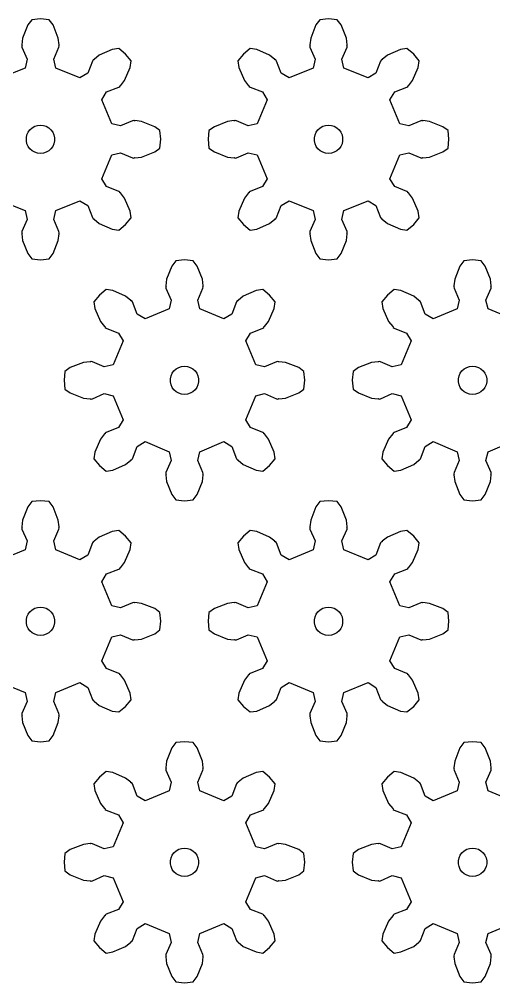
# Model space of a CAD drawing. Extents: x 0 to 208, y 0 to 229.
# Drawn here: x 56.2 to 106.4, y 0 to 101.8 of the extents above; entities that cross this region are included whole.
import ezdxf

# ---------------------------------------------------------------- set-up
doc = ezdxf.new("R2010")
doc.units = 0

msp = doc.modelspace()

# ---------------------------------------------------------------- linework, layer by layer
for p, q in [((58.43, 101.86), (57.51, 101.77)), ((59.35, 101.77), (58.43, 101.86)), ((88.89, 101.86), (87.97, 101.77)), ((89.82, 101.77), (88.89, 101.86)), ((57.09, 101.21), (56.54, 99.81)), ((57.51, 101.77), (57.09, 101.21)), ((59.77, 101.21), (59.35, 101.77)), ((60.32, 99.81), (59.77, 101.21)), ((87.56, 101.21), (87.01, 99.81)), ((87.97, 101.77), (87.56, 101.21)), ((90.23, 101.21), (89.82, 101.77)), ((90.78, 99.81), (90.23, 101.21)), ((56.54, 99.81), (56.46, 99.11)), ((60.4, 99.11), (60.32, 99.81)), ((87.01, 99.81), (86.93, 99.11)), ((90.86, 99.11), (90.78, 99.81)), ((56.49, 99.07), (56.45, 99.01)), ((56.45, 99.01), (56.45, 99)), ((56.45, 99), (56.47, 98.87)), ((56.46, 99.11), (56.49, 99.07)), ((56.47, 98.87), (57.02, 97.61)), ((59.84, 97.61), (60.39, 98.87)), ((60.37, 99.07), (60.4, 99.11)), ((60.41, 99.01), (60.37, 99.07)), ((60.39, 98.87), (60.41, 99)), ((60.41, 99), (60.41, 99.01)), ((86.96, 99.07), (86.91, 99.01)), ((86.91, 99.01), (86.91, 99)), ((86.91, 99), (86.93, 98.87)), ((86.93, 99.11), (86.96, 99.07)), ((86.93, 98.87), (87.48, 97.61)), ((90.31, 97.61), (90.86, 98.87)), ((90.83, 99.07), (90.86, 99.11)), ((90.87, 99.01), (90.83, 99.07)), ((90.86, 98.87), (90.88, 99)), ((90.88, 99), (90.87, 99.01)), ((64.65, 98.02), (64.1, 97.58)), ((66.02, 98.61), (64.65, 98.02)), ((66.72, 98.72), (66.02, 98.61)), ((67.43, 98.13), (66.72, 98.72)), ((68.02, 97.41), (67.43, 98.13)), ((79.89, 98.13), (79.3, 97.41)), ((80.61, 98.72), (79.89, 98.13)), ((81.3, 98.61), (80.61, 98.72)), ((82.67, 98.02), (81.3, 98.61)), ((83.23, 97.58), (82.67, 98.02)), ((95.12, 98.02), (94.56, 97.58)), ((96.49, 98.61), (95.12, 98.02)), ((97.18, 98.72), (96.49, 98.61)), ((97.9, 98.13), (97.18, 98.72)), ((98.48, 97.41), (97.9, 98.13)), ((57.02, 97.61), (56.8, 96.66)), ((60.06, 96.66), (59.84, 97.61)), ((63.93, 97.4), (63.43, 96.12)), ((64.01, 97.51), (63.93, 97.4)), ((64.02, 97.52), (64.01, 97.51)), ((64.09, 97.53), (64.02, 97.52)), ((64.1, 97.58), (64.09, 97.53)), ((67.92, 96.72), (68.02, 97.41)), ((79.3, 97.41), (79.41, 96.72)), ((83.23, 97.53), (83.23, 97.58)), ((83.3, 97.52), (83.23, 97.53)), ((83.31, 97.51), (83.3, 97.52)), ((83.39, 97.4), (83.31, 97.51)), ((83.9, 96.12), (83.39, 97.4)), ((87.48, 97.61), (87.26, 96.66)), ((90.53, 96.66), (90.31, 97.61)), ((94.4, 97.4), (93.89, 96.12)), ((94.48, 97.51), (94.4, 97.4)), ((94.49, 97.52), (94.48, 97.51)), ((94.56, 97.53), (94.49, 97.52)), ((94.56, 97.58), (94.56, 97.53)), ((98.38, 96.72), (98.48, 97.41)), ((56.8, 96.66), (54.25, 95.61)), ((62.6, 95.61), (60.06, 96.66)), ((63.43, 96.12), (62.6, 95.61)), ((67.32, 95.35), (67.92, 96.72)), ((79.41, 96.72), (80, 95.35)), ((84.72, 95.61), (83.9, 96.12)), ((87.26, 96.66), (84.72, 95.61)), ((93.07, 95.61), (90.53, 96.66)), ((93.89, 96.12), (93.07, 95.61)), ((97.79, 95.35), (98.38, 96.72)), ((66.71, 94.63), (66.81, 94.71)), ((66.81, 94.71), (66.82, 94.72)), ((66.82, 94.72), (66.83, 94.79)), ((66.83, 94.79), (66.88, 94.79)), ((66.88, 94.79), (67.32, 95.35)), ((80, 95.35), (80.44, 94.79)), ((80.44, 94.79), (80.49, 94.79)), ((80.49, 94.79), (80.5, 94.72)), ((80.5, 94.72), (80.51, 94.71)), ((80.51, 94.71), (80.62, 94.63)), ((97.17, 94.63), (97.28, 94.71)), ((97.28, 94.71), (97.29, 94.72)), ((97.29, 94.72), (97.29, 94.79)), ((97.29, 94.79), (97.35, 94.79)), ((97.35, 94.79), (97.79, 95.35)), ((64.91, 93.3), (65.43, 94.13)), ((65.43, 94.13), (66.71, 94.63)), ((80.62, 94.63), (81.9, 94.13)), ((81.9, 94.13), (82.41, 93.3)), ((95.38, 93.3), (95.89, 94.13)), ((95.89, 94.13), (97.17, 94.63)), ((65.97, 90.76), (64.91, 93.3)), ((82.41, 93.3), (81.36, 90.76)), ((96.43, 90.76), (95.38, 93.3)), ((58.12, 90.59), (58.43, 90.63)), ((58.43, 90.63), (58.74, 90.59)), ((66.91, 90.54), (65.97, 90.76)), ((68.17, 91.09), (66.91, 90.54)), ((68.31, 91.11), (68.17, 91.09)), ((68.32, 91.11), (68.31, 91.11)), ((68.37, 91.06), (68.32, 91.11)), ((68.41, 91.1), (68.37, 91.06)), ((69.12, 91.01), (68.41, 91.1)), ((70.51, 90.46), (69.12, 91.01)), ((78.21, 91.01), (76.82, 90.46)), ((78.91, 91.1), (78.21, 91.01)), ((78.95, 91.06), (78.91, 91.1)), ((79.01, 91.11), (78.95, 91.06)), ((79.02, 91.11), (79.01, 91.11)), ((79.15, 91.09), (79.02, 91.11)), ((80.41, 90.54), (79.15, 91.09)), ((81.36, 90.76), (80.41, 90.54)), ((88.58, 90.59), (88.89, 90.63)), ((88.89, 90.63), (89.21, 90.59)), ((97.38, 90.54), (96.43, 90.76)), ((98.64, 91.09), (97.38, 90.54)), ((98.77, 91.11), (98.64, 91.09)), ((98.78, 91.11), (98.77, 91.11)), ((98.84, 91.06), (98.78, 91.11)), ((98.88, 91.1), (98.84, 91.06)), ((99.58, 91.01), (98.88, 91.1)), ((100.97, 90.46), (99.58, 91.01)), ((57, 89.59), (57.13, 89.88)), ((57.13, 89.88), (57.31, 90.13)), ((57.31, 90.13), (57.55, 90.34)), ((57.55, 90.34), (57.82, 90.5)), ((57.82, 90.5), (58.12, 90.59)), ((58.74, 90.59), (59.04, 90.5)), ((59.04, 90.5), (59.31, 90.34)), ((59.31, 90.34), (59.54, 90.13)), ((59.54, 90.13), (59.73, 89.88)), ((59.73, 89.88), (59.86, 89.59)), ((71.07, 90.05), (70.51, 90.46)), ((71.16, 89.13), (71.07, 90.05)), ((76.25, 90.05), (76.16, 89.13)), ((76.82, 90.46), (76.25, 90.05)), ((87.47, 89.59), (87.6, 89.88)), ((87.6, 89.88), (87.78, 90.13)), ((87.78, 90.13), (88.01, 90.34)), ((88.01, 90.34), (88.28, 90.5)), ((88.28, 90.5), (88.58, 90.59)), ((89.21, 90.59), (89.5, 90.5)), ((89.5, 90.5), (89.78, 90.34)), ((89.78, 90.34), (90.01, 90.13)), ((90.01, 90.13), (90.19, 89.88)), ((90.19, 89.88), (90.32, 89.59)), ((101.54, 90.05), (100.97, 90.46)), ((101.63, 89.13), (101.54, 90.05)), ((56.94, 89.28), (57, 89.59)), ((56.94, 88.97), (56.94, 89.28)), ((57, 88.66), (56.94, 88.97)), ((57.13, 88.38), (57, 88.66)), ((59.86, 88.66), (59.73, 88.38)), ((59.86, 89.59), (59.92, 89.28)), ((59.92, 88.97), (59.86, 88.66)), ((59.92, 89.28), (59.92, 88.97)), ((71.07, 88.21), (71.16, 89.13)), ((76.16, 89.13), (76.25, 88.21)), ((87.4, 89.28), (87.47, 89.59)), ((87.4, 88.97), (87.4, 89.28)), ((87.47, 88.66), (87.4, 88.97)), ((87.6, 88.38), (87.47, 88.66)), ((90.32, 88.66), (90.19, 88.38)), ((90.32, 89.59), (90.39, 89.28)), ((90.39, 88.97), (90.32, 88.66)), ((90.39, 89.28), (90.39, 88.97)), ((101.54, 88.21), (101.63, 89.13)), ((57.31, 88.12), (57.13, 88.38)), ((57.55, 87.91), (57.31, 88.12)), ((57.82, 87.76), (57.55, 87.91)), ((58.12, 87.66), (57.82, 87.76)), ((58.43, 87.63), (58.12, 87.66)), ((58.74, 87.66), (58.43, 87.63)), ((59.04, 87.76), (58.74, 87.66)), ((59.31, 87.91), (59.04, 87.76)), ((59.54, 88.12), (59.31, 87.91)), ((59.73, 88.38), (59.54, 88.12)), ((65.97, 87.49), (66.91, 87.71)), ((66.91, 87.71), (68.17, 87.17)), ((69.12, 87.24), (70.51, 87.79)), ((70.51, 87.79), (71.07, 88.21)), ((76.25, 88.21), (76.82, 87.79)), ((76.82, 87.79), (78.21, 87.24)), ((79.15, 87.17), (80.41, 87.71)), ((80.41, 87.71), (81.36, 87.49)), ((87.78, 88.12), (87.6, 88.38)), ((88.01, 87.91), (87.78, 88.12)), ((88.28, 87.76), (88.01, 87.91)), ((88.58, 87.66), (88.28, 87.76)), ((88.89, 87.63), (88.58, 87.66)), ((89.21, 87.66), (88.89, 87.63)), ((89.5, 87.76), (89.21, 87.66)), ((89.78, 87.91), (89.5, 87.76)), ((90.01, 88.12), (89.78, 87.91)), ((90.19, 88.38), (90.01, 88.12)), ((96.43, 87.49), (97.38, 87.71)), ((97.38, 87.71), (98.64, 87.17)), ((99.58, 87.24), (100.97, 87.79)), ((100.97, 87.79), (101.54, 88.21)), ((64.91, 84.95), (65.97, 87.49)), ((68.17, 87.17), (68.31, 87.15)), ((68.31, 87.15), (68.32, 87.15)), ((68.32, 87.15), (68.37, 87.19)), ((68.37, 87.19), (68.41, 87.16)), ((68.41, 87.16), (69.12, 87.24)), ((78.21, 87.24), (78.91, 87.16)), ((78.91, 87.16), (78.95, 87.19)), ((78.95, 87.19), (79.01, 87.15)), ((79.01, 87.15), (79.02, 87.15)), ((79.02, 87.15), (79.15, 87.17)), ((81.36, 87.49), (82.41, 84.95)), ((95.38, 84.95), (96.43, 87.49)), ((98.64, 87.17), (98.77, 87.15)), ((98.77, 87.15), (98.78, 87.15)), ((98.78, 87.15), (98.84, 87.19)), ((98.84, 87.19), (98.88, 87.16)), ((98.88, 87.16), (99.58, 87.24)), ((65.43, 84.13), (64.91, 84.95)), ((82.41, 84.95), (81.9, 84.13)), ((95.89, 84.13), (95.38, 84.95)), ((66.71, 83.62), (65.43, 84.13)), ((66.81, 83.54), (66.71, 83.62)), ((66.82, 83.54), (66.81, 83.54)), ((66.83, 83.47), (66.82, 83.54)), ((80.5, 83.54), (80.49, 83.47)), ((80.51, 83.54), (80.5, 83.54)), ((80.62, 83.62), (80.51, 83.54)), ((81.9, 84.13), (80.62, 83.62)), ((97.17, 83.62), (95.89, 84.13)), ((97.28, 83.54), (97.17, 83.62)), ((97.29, 83.54), (97.28, 83.54)), ((97.29, 83.47), (97.29, 83.54)), ((54.25, 82.64), (56.8, 81.59)), ((60.06, 81.59), (62.6, 82.64)), ((62.6, 82.64), (63.43, 82.13)), ((66.88, 83.46), (66.83, 83.47)), ((67.32, 82.9), (66.88, 83.46)), ((67.92, 81.53), (67.32, 82.9)), ((80, 82.9), (79.41, 81.53)), ((80.44, 83.46), (80, 82.9)), ((80.49, 83.47), (80.44, 83.46)), ((83.9, 82.13), (84.72, 82.64)), ((84.72, 82.64), (87.26, 81.59)), ((90.53, 81.59), (93.07, 82.64)), ((93.07, 82.64), (93.89, 82.13)), ((97.35, 83.46), (97.29, 83.47)), ((97.79, 82.9), (97.35, 83.46)), ((98.38, 81.53), (97.79, 82.9)), ((56.8, 81.59), (57.02, 80.64)), ((59.84, 80.64), (60.06, 81.59)), ((63.43, 82.13), (63.93, 80.85)), ((68.02, 80.84), (67.92, 81.53)), ((79.41, 81.53), (79.3, 80.84)), ((83.39, 80.85), (83.9, 82.13)), ((87.26, 81.59), (87.48, 80.64)), ((90.31, 80.64), (90.53, 81.59)), ((93.89, 82.13), (94.4, 80.85)), ((98.48, 80.84), (98.38, 81.53)), ((57.02, 80.64), (56.47, 79.38)), ((60.39, 79.38), (59.84, 80.64)), ((63.93, 80.85), (64.01, 80.74)), ((64.01, 80.74), (64.02, 80.74)), ((64.02, 80.74), (64.09, 80.73)), ((64.09, 80.73), (64.1, 80.68)), ((64.1, 80.68), (64.65, 80.23)), ((67.43, 80.12), (68.02, 80.84)), ((79.3, 80.84), (79.89, 80.12)), ((82.67, 80.23), (83.23, 80.68)), ((83.23, 80.73), (83.3, 80.74)), ((83.23, 80.68), (83.23, 80.73)), ((83.3, 80.74), (83.31, 80.74)), ((83.31, 80.74), (83.39, 80.85)), ((87.48, 80.64), (86.93, 79.38)), ((90.86, 79.38), (90.31, 80.64)), ((94.4, 80.85), (94.48, 80.74)), ((94.48, 80.74), (94.49, 80.74)), ((94.49, 80.74), (94.56, 80.73)), ((94.56, 80.73), (94.56, 80.68)), ((94.56, 80.68), (95.12, 80.23)), ((97.9, 80.12), (98.48, 80.84)), ((64.65, 80.23), (66.02, 79.64)), ((66.02, 79.64), (66.72, 79.54)), ((66.72, 79.54), (67.43, 80.12)), ((79.89, 80.12), (80.61, 79.54)), ((80.61, 79.54), (81.3, 79.64)), ((81.3, 79.64), (82.67, 80.23)), ((95.12, 80.23), (96.49, 79.64)), ((96.49, 79.64), (97.18, 79.54)), ((97.18, 79.54), (97.9, 80.12)), ((56.47, 79.38), (56.45, 79.25)), ((56.45, 79.25), (56.45, 79.24)), ((56.45, 79.24), (56.49, 79.18)), ((56.49, 79.18), (56.46, 79.14)), ((56.46, 79.14), (56.54, 78.44)), ((56.54, 78.44), (57.09, 77.05)), ((59.77, 77.05), (60.32, 78.44)), ((60.32, 78.44), (60.4, 79.14)), ((60.37, 79.18), (60.41, 79.24)), ((60.4, 79.14), (60.37, 79.18)), ((60.41, 79.25), (60.39, 79.38)), ((60.41, 79.24), (60.41, 79.25)), ((86.93, 79.38), (86.91, 79.25)), ((86.91, 79.25), (86.91, 79.24)), ((86.91, 79.24), (86.96, 79.18)), ((86.96, 79.18), (86.93, 79.14)), ((86.93, 79.14), (87.01, 78.44)), ((87.01, 78.44), (87.56, 77.05)), ((90.23, 77.05), (90.78, 78.44)), ((90.78, 78.44), (90.86, 79.14)), ((90.83, 79.18), (90.87, 79.24)), ((90.86, 79.14), (90.83, 79.18)), ((90.88, 79.25), (90.86, 79.38)), ((90.87, 79.24), (90.88, 79.25)), ((57.09, 77.05), (57.51, 76.49)), ((57.51, 76.49), (58.43, 76.39)), ((58.43, 76.39), (59.35, 76.49)), ((59.35, 76.49), (59.77, 77.05)), ((73.66, 76.39), (72.74, 76.3)), ((74.58, 76.3), (73.66, 76.39)), ((87.56, 77.05), (87.97, 76.49)), ((87.97, 76.49), (88.89, 76.39)), ((88.89, 76.39), (89.82, 76.49)), ((89.82, 76.49), (90.23, 77.05)), ((104.13, 76.39), (103.21, 76.3)), ((105.05, 76.3), (104.13, 76.39)), ((72.32, 75.74), (71.77, 74.35)), ((72.74, 76.3), (72.32, 75.74)), ((75, 75.74), (74.58, 76.3)), ((75.55, 74.35), (75, 75.74)), ((102.79, 75.74), (102.24, 74.35)), ((103.21, 76.3), (102.79, 75.74)), ((105.46, 75.74), (105.05, 76.3)), ((106.01, 74.35), (105.46, 75.74)), ((71.77, 74.35), (71.69, 73.64)), ((75.63, 73.64), (75.55, 74.35)), ((102.24, 74.35), (102.16, 73.64)), ((106.1, 73.64), (106.01, 74.35)), ((71.73, 73.6), (71.68, 73.55)), ((71.68, 73.55), (71.68, 73.54)), ((71.68, 73.54), (71.7, 73.41)), ((71.69, 73.64), (71.73, 73.6)), ((71.7, 73.41), (72.25, 72.14)), ((75.08, 72.14), (75.62, 73.41)), ((75.6, 73.6), (75.63, 73.64)), ((75.64, 73.55), (75.6, 73.6)), ((75.62, 73.41), (75.64, 73.54)), ((75.64, 73.54), (75.64, 73.55)), ((102.19, 73.6), (102.15, 73.55)), ((102.15, 73.55), (102.15, 73.54)), ((102.15, 73.54), (102.17, 73.41)), ((102.16, 73.64), (102.19, 73.6)), ((102.17, 73.41), (102.71, 72.14)), ((105.54, 72.14), (106.09, 73.41)), ((106.06, 73.6), (106.1, 73.64)), ((106.11, 73.55), (106.06, 73.6)), ((106.09, 73.41), (106.11, 73.54)), ((106.11, 73.54), (106.11, 73.55)), ((64.66, 72.67), (64.07, 71.95)), ((65.37, 73.25), (64.66, 72.67)), ((66.07, 73.15), (65.37, 73.25)), ((67.44, 72.55), (66.07, 73.15)), ((68, 72.11), (67.44, 72.55)), ((79.88, 72.55), (79.33, 72.11)), ((81.26, 73.15), (79.88, 72.55)), ((81.95, 73.25), (81.26, 73.15)), ((82.67, 72.67), (81.95, 73.25)), ((83.25, 71.95), (82.67, 72.67)), ((95.12, 72.67), (94.54, 71.95)), ((95.84, 73.25), (95.12, 72.67)), ((96.53, 73.15), (95.84, 73.25)), ((97.9, 72.55), (96.53, 73.15)), ((98.46, 72.11), (97.9, 72.55)), ((64.07, 71.95), (64.17, 71.26)), ((68, 72.06), (68, 72.11)), ((68.07, 72.05), (68, 72.06)), ((68.08, 72.05), (68.07, 72.05)), ((68.16, 71.94), (68.08, 72.05)), ((68.66, 70.66), (68.16, 71.94)), ((72.25, 72.14), (72.03, 71.2)), ((75.3, 71.2), (75.08, 72.14)), ((79.17, 71.94), (78.66, 70.66)), ((79.25, 72.05), (79.17, 71.94)), ((79.32, 72.06), (79.25, 72.05)), ((79.25, 72.05), (79.25, 72.05)), ((79.33, 72.11), (79.32, 72.06)), ((83.15, 71.26), (83.25, 71.95)), ((94.54, 71.95), (94.64, 71.26)), ((98.47, 72.06), (98.46, 72.11)), ((98.54, 72.05), (98.47, 72.06)), ((98.62, 71.94), (98.54, 72.05)), ((98.54, 72.05), (98.54, 72.05)), ((99.13, 70.66), (98.62, 71.94)), ((102.71, 72.14), (102.49, 71.2)), ((105.76, 71.2), (105.54, 72.14)), ((64.17, 71.26), (64.77, 69.88)), ((69.49, 70.15), (68.66, 70.66)), ((72.03, 71.2), (69.49, 70.15)), ((77.84, 70.15), (75.3, 71.2)), ((78.66, 70.66), (77.84, 70.15)), ((82.55, 69.88), (83.15, 71.26)), ((94.64, 71.26), (95.23, 69.88)), ((99.95, 70.15), (99.13, 70.66)), ((102.49, 71.2), (99.95, 70.15)), ((108.3, 70.15), (105.76, 71.2)), ((64.77, 69.88), (65.21, 69.33)), ((65.21, 69.33), (65.26, 69.32)), ((65.26, 69.32), (65.27, 69.25)), ((65.27, 69.25), (65.28, 69.25)), ((65.28, 69.25), (65.38, 69.17)), ((81.94, 69.17), (82.05, 69.25)), ((82.05, 69.25), (82.06, 69.32)), ((82.05, 69.25), (82.05, 69.25)), ((82.06, 69.32), (82.11, 69.33)), ((82.11, 69.33), (82.55, 69.88)), ((95.23, 69.88), (95.68, 69.33)), ((95.68, 69.33), (95.73, 69.32)), ((95.73, 69.32), (95.74, 69.25)), ((95.74, 69.25), (95.74, 69.25)), ((95.74, 69.25), (95.85, 69.17)), ((65.38, 69.17), (66.67, 68.66)), ((66.67, 68.66), (67.18, 67.84)), ((80.15, 67.84), (80.66, 68.66)), ((80.66, 68.66), (81.94, 69.17)), ((95.85, 69.17), (97.13, 68.66)), ((97.13, 68.66), (97.64, 67.84)), ((67.18, 67.84), (66.12, 65.3)), ((81.2, 65.3), (80.15, 67.84)), ((97.64, 67.84), (96.59, 65.3)), ((62.97, 65.55), (61.58, 65)), ((63.68, 65.63), (62.97, 65.55)), ((63.72, 65.6), (63.68, 65.63)), ((63.77, 65.64), (63.72, 65.6)), ((63.78, 65.64), (63.77, 65.64)), ((63.92, 65.62), (63.78, 65.64)), ((65.18, 65.08), (63.92, 65.62)), ((66.12, 65.3), (65.18, 65.08)), ((73.35, 65.13), (73.66, 65.16)), ((73.66, 65.16), (73.97, 65.13)), ((82.14, 65.08), (81.2, 65.3)), ((83.41, 65.62), (82.14, 65.08)), ((83.54, 65.64), (83.41, 65.62)), ((83.55, 65.64), (83.54, 65.64)), ((83.6, 65.6), (83.55, 65.64)), ((83.64, 65.63), (83.6, 65.6)), ((84.35, 65.55), (83.64, 65.63)), ((85.74, 65), (84.35, 65.55)), ((93.44, 65.55), (92.05, 65)), ((94.14, 65.63), (93.44, 65.55)), ((94.18, 65.6), (94.14, 65.63)), ((94.24, 65.64), (94.18, 65.6)), ((94.25, 65.64), (94.24, 65.64)), ((94.38, 65.62), (94.25, 65.64)), ((95.64, 65.08), (94.38, 65.62)), ((96.59, 65.3), (95.64, 65.08)), ((103.81, 65.13), (104.13, 65.16)), ((104.13, 65.16), (104.44, 65.13)), ((61.02, 64.58), (60.93, 63.66)), ((61.58, 65), (61.02, 64.58)), ((72.24, 64.13), (72.36, 64.41)), ((72.36, 64.41), (72.55, 64.67)), ((72.55, 64.67), (72.78, 64.88)), ((72.78, 64.88), (73.05, 65.03)), ((73.05, 65.03), (73.35, 65.13)), ((73.97, 65.13), (74.27, 65.03)), ((74.27, 65.03), (74.54, 64.88)), ((74.54, 64.88), (74.78, 64.67)), ((74.78, 64.67), (74.96, 64.41)), ((74.96, 64.41), (75.09, 64.13)), ((86.3, 64.58), (85.74, 65)), ((86.39, 63.66), (86.3, 64.58)), ((91.49, 64.58), (91.39, 63.66)), ((92.05, 65), (91.49, 64.58)), ((102.7, 64.13), (102.83, 64.41)), ((102.83, 64.41), (103.01, 64.67)), ((103.01, 64.67), (103.25, 64.88)), ((103.25, 64.88), (103.52, 65.03)), ((103.52, 65.03), (103.81, 65.13)), ((104.44, 65.13), (104.74, 65.03)), ((104.74, 65.03), (105.01, 64.88)), ((105.01, 64.88), (105.24, 64.67)), ((105.24, 64.67), (105.43, 64.41)), ((105.43, 64.41), (105.55, 64.13)), ((60.93, 63.66), (61.02, 62.74)), ((72.17, 63.82), (72.24, 64.13)), ((72.17, 63.51), (72.17, 63.82)), ((72.24, 63.2), (72.17, 63.51)), ((72.36, 62.91), (72.24, 63.2)), ((75.09, 63.2), (74.96, 62.91)), ((75.09, 64.13), (75.15, 63.82)), ((75.15, 63.51), (75.09, 63.2)), ((75.15, 63.82), (75.15, 63.51)), ((86.3, 62.74), (86.39, 63.66)), ((91.39, 63.66), (91.49, 62.74)), ((102.63, 63.82), (102.7, 64.13)), ((102.63, 63.51), (102.63, 63.82)), ((102.7, 63.2), (102.63, 63.51)), ((102.83, 62.91), (102.7, 63.2)), ((105.55, 63.2), (105.43, 62.91)), ((105.55, 64.13), (105.62, 63.82)), ((105.62, 63.51), (105.55, 63.2)), ((105.62, 63.82), (105.62, 63.51)), ((61.02, 62.74), (61.58, 62.32)), ((61.58, 62.32), (62.97, 61.77)), ((63.92, 61.7), (65.18, 62.25)), ((65.18, 62.25), (66.12, 62.03)), ((72.55, 62.66), (72.36, 62.91)), ((72.78, 62.45), (72.55, 62.66)), ((73.05, 62.29), (72.78, 62.45)), ((73.35, 62.19), (73.05, 62.29)), ((73.66, 62.16), (73.35, 62.19)), ((73.97, 62.19), (73.66, 62.16)), ((74.27, 62.29), (73.97, 62.19)), ((74.54, 62.45), (74.27, 62.29)), ((74.78, 62.66), (74.54, 62.45)), ((74.96, 62.91), (74.78, 62.66)), ((81.2, 62.03), (82.14, 62.25)), ((82.14, 62.25), (83.41, 61.7)), ((84.35, 61.77), (85.74, 62.32)), ((85.74, 62.32), (86.3, 62.74)), ((91.49, 62.74), (92.05, 62.32)), ((92.05, 62.32), (93.44, 61.77)), ((94.38, 61.7), (95.64, 62.25)), ((95.64, 62.25), (96.59, 62.03)), ((103.01, 62.66), (102.83, 62.91)), ((103.25, 62.45), (103.01, 62.66)), ((103.52, 62.29), (103.25, 62.45)), ((103.81, 62.19), (103.52, 62.29)), ((104.13, 62.16), (103.81, 62.19)), ((104.44, 62.19), (104.13, 62.16)), ((104.74, 62.29), (104.44, 62.19)), ((105.01, 62.45), (104.74, 62.29)), ((105.24, 62.66), (105.01, 62.45)), ((105.43, 62.91), (105.24, 62.66)), ((62.97, 61.77), (63.68, 61.69)), ((63.68, 61.69), (63.72, 61.73)), ((63.72, 61.73), (63.77, 61.68)), ((63.77, 61.68), (63.78, 61.68)), ((63.78, 61.68), (63.92, 61.7)), ((66.12, 62.03), (67.18, 59.49)), ((80.15, 59.49), (81.2, 62.03)), ((83.41, 61.7), (83.54, 61.68)), ((83.54, 61.68), (83.55, 61.68)), ((83.55, 61.68), (83.6, 61.73)), ((83.6, 61.73), (83.64, 61.69)), ((83.64, 61.69), (84.35, 61.77)), ((93.44, 61.77), (94.14, 61.69)), ((94.14, 61.69), (94.18, 61.73)), ((94.18, 61.73), (94.24, 61.68)), ((94.24, 61.68), (94.25, 61.68)), ((94.25, 61.68), (94.38, 61.7)), ((96.59, 62.03), (97.64, 59.49)), ((67.18, 59.49), (66.67, 58.66)), ((80.66, 58.66), (80.15, 59.49)), ((97.64, 59.49), (97.13, 58.66)), ((65.27, 58.07), (65.26, 58)), ((65.28, 58.08), (65.27, 58.07)), ((65.38, 58.16), (65.28, 58.08)), ((66.67, 58.66), (65.38, 58.16)), ((81.94, 58.16), (80.66, 58.66)), ((82.05, 58.08), (81.94, 58.16)), ((82.05, 58.07), (82.05, 58.08)), ((82.06, 58), (82.05, 58.07)), ((95.74, 58.07), (95.73, 58)), ((95.85, 58.16), (95.74, 58.08)), ((95.74, 58.08), (95.74, 58.07)), ((97.13, 58.66), (95.85, 58.16)), ((64.77, 57.44), (64.17, 56.07)), ((65.21, 58), (64.77, 57.44)), ((65.26, 58), (65.21, 58)), ((68.66, 56.67), (69.49, 57.18)), ((69.49, 57.18), (72.03, 56.12)), ((75.3, 56.12), (77.84, 57.18)), ((77.84, 57.18), (78.66, 56.67)), ((82.11, 58), (82.06, 58)), ((82.55, 57.44), (82.11, 58)), ((83.15, 56.07), (82.55, 57.44)), ((95.23, 57.44), (94.64, 56.07)), ((95.68, 58), (95.23, 57.44)), ((95.73, 58), (95.68, 58)), ((99.13, 56.67), (99.95, 57.18)), ((99.95, 57.18), (102.49, 56.12)), ((105.76, 56.12), (108.3, 57.18)), ((64.17, 56.07), (64.07, 55.37)), ((68.16, 55.38), (68.66, 56.67)), ((72.03, 56.12), (72.25, 55.18)), ((75.08, 55.18), (75.3, 56.12)), ((78.66, 56.67), (79.17, 55.38)), ((83.25, 55.37), (83.15, 56.07)), ((94.64, 56.07), (94.54, 55.37)), ((98.62, 55.38), (99.13, 56.67)), ((102.49, 56.12), (102.71, 55.18)), ((105.54, 55.18), (105.76, 56.12)), ((64.07, 55.37), (64.66, 54.66)), ((67.44, 54.77), (68, 55.21)), ((68, 55.26), (68.07, 55.27)), ((68, 55.21), (68, 55.26)), ((68.07, 55.27), (68.08, 55.28)), ((68.08, 55.28), (68.16, 55.38)), ((72.25, 55.18), (71.7, 53.92)), ((75.62, 53.92), (75.08, 55.18)), ((79.17, 55.38), (79.25, 55.28)), ((79.25, 55.28), (79.25, 55.27)), ((79.25, 55.27), (79.32, 55.26)), ((79.32, 55.26), (79.33, 55.21)), ((79.33, 55.21), (79.88, 54.77)), ((82.67, 54.66), (83.25, 55.37)), ((94.54, 55.37), (95.12, 54.66)), ((97.9, 54.77), (98.46, 55.21)), ((98.46, 55.21), (98.47, 55.26)), ((98.47, 55.26), (98.54, 55.27)), ((98.54, 55.28), (98.62, 55.38)), ((98.54, 55.27), (98.54, 55.28)), ((102.71, 55.18), (102.17, 53.92)), ((106.09, 53.92), (105.54, 55.18)), ((64.66, 54.66), (65.37, 54.07)), ((65.37, 54.07), (66.07, 54.17)), ((66.07, 54.17), (67.44, 54.77)), ((79.88, 54.77), (81.26, 54.17)), ((81.26, 54.17), (81.95, 54.07)), ((81.95, 54.07), (82.67, 54.66)), ((95.12, 54.66), (95.84, 54.07)), ((95.84, 54.07), (96.53, 54.17)), ((96.53, 54.17), (97.9, 54.77)), ((71.7, 53.92), (71.68, 53.78)), ((71.68, 53.78), (71.68, 53.77)), ((71.68, 53.77), (71.73, 53.72)), ((71.73, 53.72), (71.69, 53.68)), ((71.69, 53.68), (71.77, 52.97)), ((71.77, 52.97), (72.32, 51.58)), ((75, 51.58), (75.55, 52.97)), ((75.55, 52.97), (75.63, 53.68)), ((75.6, 53.72), (75.64, 53.77)), ((75.63, 53.68), (75.6, 53.72)), ((75.64, 53.78), (75.62, 53.92)), ((75.64, 53.77), (75.64, 53.78)), ((102.17, 53.92), (102.15, 53.78)), ((102.15, 53.78), (102.15, 53.77)), ((102.15, 53.77), (102.19, 53.72)), ((102.19, 53.72), (102.16, 53.68)), ((102.16, 53.68), (102.24, 52.97)), ((102.24, 52.97), (102.79, 51.58)), ((105.46, 51.58), (106.01, 52.97)), ((106.01, 52.97), (106.1, 53.68)), ((106.06, 53.72), (106.11, 53.77)), ((106.1, 53.68), (106.06, 53.72)), ((106.11, 53.78), (106.09, 53.92)), ((106.11, 53.77), (106.11, 53.78)), ((58.43, 50.93), (57.51, 50.84)), ((59.35, 50.84), (58.43, 50.93)), ((72.32, 51.58), (72.74, 51.02)), ((72.74, 51.02), (73.66, 50.93)), ((73.66, 50.93), (74.58, 51.02)), ((74.58, 51.02), (75, 51.58)), ((88.89, 50.93), (87.97, 50.84)), ((89.82, 50.84), (88.89, 50.93)), ((102.79, 51.58), (103.21, 51.02)), ((103.21, 51.02), (104.13, 50.93)), ((104.13, 50.93), (105.05, 51.02)), ((105.05, 51.02), (105.46, 51.58)), ((57.09, 50.28), (56.54, 48.88)), ((57.51, 50.84), (57.09, 50.28)), ((59.77, 50.28), (59.35, 50.84)), ((60.32, 48.88), (59.77, 50.28)), ((87.56, 50.28), (87.01, 48.88)), ((87.97, 50.84), (87.56, 50.28)), ((90.23, 50.28), (89.82, 50.84)), ((90.78, 48.88), (90.23, 50.28)), ((56.54, 48.88), (56.46, 48.18)), ((60.4, 48.18), (60.32, 48.88)), ((87.01, 48.88), (86.93, 48.18)), ((90.86, 48.18), (90.78, 48.88)), ((56.49, 48.14), (56.45, 48.08)), ((56.45, 48.08), (56.45, 48.08)), ((56.45, 48.08), (56.47, 47.94)), ((56.46, 48.18), (56.49, 48.14)), ((56.47, 47.94), (57.02, 46.68)), ((59.84, 46.68), (60.39, 47.94)), ((60.37, 48.14), (60.4, 48.18)), ((60.41, 48.08), (60.37, 48.14)), ((60.39, 47.94), (60.41, 48.08)), ((60.41, 48.08), (60.41, 48.08)), ((86.96, 48.14), (86.91, 48.08)), ((86.91, 48.08), (86.91, 48.08)), ((86.91, 48.08), (86.93, 47.94)), ((86.93, 48.18), (86.96, 48.14)), ((86.93, 47.94), (87.48, 46.68)), ((90.31, 46.68), (90.86, 47.94)), ((90.83, 48.14), (90.86, 48.18)), ((90.87, 48.08), (90.83, 48.14)), ((90.86, 47.94), (90.88, 48.08)), ((90.88, 48.08), (90.87, 48.08)), ((64.65, 47.09), (64.1, 46.65)), ((66.02, 47.68), (64.65, 47.09)), ((66.72, 47.79), (66.02, 47.68)), ((67.43, 47.2), (66.72, 47.79)), ((68.02, 46.49), (67.43, 47.2)), ((79.89, 47.2), (79.3, 46.49)), ((80.61, 47.79), (79.89, 47.2)), ((81.3, 47.68), (80.61, 47.79)), ((82.67, 47.09), (81.3, 47.68)), ((83.23, 46.65), (82.67, 47.09)), ((95.12, 47.09), (94.56, 46.65)), ((96.49, 47.68), (95.12, 47.09)), ((97.18, 47.79), (96.49, 47.68)), ((97.9, 47.2), (97.18, 47.79)), ((98.48, 46.49), (97.9, 47.2)), ((57.02, 46.68), (56.8, 45.74)), ((60.06, 45.74), (59.84, 46.68)), ((63.93, 46.47), (63.43, 45.19)), ((64.01, 46.58), (63.93, 46.47)), ((64.02, 46.59), (64.01, 46.58)), ((64.09, 46.6), (64.02, 46.59)), ((64.1, 46.65), (64.09, 46.6)), ((67.92, 45.79), (68.02, 46.49)), ((79.3, 46.49), (79.41, 45.79)), ((83.23, 46.6), (83.23, 46.65)), ((83.3, 46.59), (83.23, 46.6)), ((83.31, 46.58), (83.3, 46.59)), ((83.39, 46.47), (83.31, 46.58)), ((83.9, 45.19), (83.39, 46.47)), ((87.48, 46.68), (87.26, 45.74)), ((90.53, 45.74), (90.31, 46.68)), ((94.4, 46.47), (93.89, 45.19)), ((94.48, 46.58), (94.4, 46.47)), ((94.49, 46.59), (94.48, 46.58)), ((94.56, 46.6), (94.49, 46.59)), ((94.56, 46.65), (94.56, 46.6)), ((98.38, 45.79), (98.48, 46.49)), ((56.8, 45.74), (54.25, 44.68)), ((62.6, 44.68), (60.06, 45.74)), ((63.43, 45.19), (62.6, 44.68)), ((67.32, 44.42), (67.92, 45.79)), ((79.41, 45.79), (80, 44.42)), ((84.72, 44.68), (83.9, 45.19)), ((87.26, 45.74), (84.72, 44.68)), ((93.07, 44.68), (90.53, 45.74)), ((93.89, 45.19), (93.07, 44.68)), ((97.79, 44.42), (98.38, 45.79)), ((66.71, 43.7), (66.81, 43.78)), ((66.81, 43.78), (66.82, 43.79)), ((66.82, 43.79), (66.83, 43.86)), ((66.83, 43.86), (66.88, 43.86)), ((66.88, 43.86), (67.32, 44.42)), ((80, 44.42), (80.44, 43.86)), ((80.44, 43.86), (80.49, 43.86)), ((80.49, 43.86), (80.5, 43.79)), ((80.5, 43.79), (80.51, 43.78)), ((80.51, 43.78), (80.62, 43.7)), ((97.17, 43.7), (97.28, 43.78)), ((97.28, 43.78), (97.29, 43.79)), ((97.29, 43.79), (97.29, 43.86)), ((97.29, 43.86), (97.35, 43.86)), ((97.35, 43.86), (97.79, 44.42)), ((64.91, 42.37), (65.43, 43.2)), ((65.43, 43.2), (66.71, 43.7)), ((80.62, 43.7), (81.9, 43.2)), ((81.9, 43.2), (82.41, 42.37)), ((95.38, 42.37), (95.89, 43.2)), ((95.89, 43.2), (97.17, 43.7)), ((65.97, 39.83), (64.91, 42.37)), ((82.41, 42.37), (81.36, 39.83)), ((96.43, 39.83), (95.38, 42.37)), ((66.91, 39.61), (65.97, 39.83)), ((68.17, 40.16), (66.91, 39.61)), ((68.31, 40.18), (68.17, 40.16)), ((68.32, 40.18), (68.31, 40.18)), ((68.37, 40.13), (68.32, 40.18)), ((68.41, 40.17), (68.37, 40.13)), ((69.12, 40.08), (68.41, 40.17)), ((70.51, 39.54), (69.12, 40.08)), ((78.21, 40.08), (76.82, 39.54)), ((78.91, 40.17), (78.21, 40.08)), ((78.95, 40.13), (78.91, 40.17)), ((79.01, 40.18), (78.95, 40.13)), ((79.02, 40.18), (79.01, 40.18)), ((79.15, 40.16), (79.02, 40.18)), ((80.41, 39.61), (79.15, 40.16)), ((81.36, 39.83), (80.41, 39.61)), ((97.38, 39.61), (96.43, 39.83)), ((98.64, 40.16), (97.38, 39.61)), ((98.77, 40.18), (98.64, 40.16)), ((98.78, 40.18), (98.77, 40.18)), ((98.84, 40.13), (98.78, 40.18)), ((98.88, 40.17), (98.84, 40.13)), ((99.58, 40.08), (98.88, 40.17)), ((100.97, 39.54), (99.58, 40.08)), ((57, 38.66), (57.13, 38.95)), ((57.13, 38.95), (57.31, 39.2)), ((57.31, 39.2), (57.55, 39.41)), ((57.55, 39.41), (57.82, 39.57)), ((57.82, 39.57), (58.12, 39.66)), ((58.12, 39.66), (58.43, 39.7)), ((58.43, 39.7), (58.74, 39.66)), ((58.74, 39.66), (59.04, 39.57)), ((59.04, 39.57), (59.31, 39.41)), ((59.31, 39.41), (59.54, 39.2)), ((59.54, 39.2), (59.73, 38.95)), ((59.73, 38.95), (59.86, 38.66)), ((71.07, 39.12), (70.51, 39.54)), ((71.16, 38.2), (71.07, 39.12)), ((76.25, 39.12), (76.16, 38.2)), ((76.82, 39.54), (76.25, 39.12)), ((87.47, 38.66), (87.6, 38.95)), ((87.6, 38.95), (87.78, 39.2)), ((87.78, 39.2), (88.01, 39.41)), ((88.01, 39.41), (88.28, 39.57)), ((88.28, 39.57), (88.58, 39.66)), ((88.58, 39.66), (88.89, 39.7)), ((88.89, 39.7), (89.21, 39.66)), ((89.21, 39.66), (89.5, 39.57)), ((89.5, 39.57), (89.78, 39.41)), ((89.78, 39.41), (90.01, 39.2)), ((90.01, 39.2), (90.19, 38.95)), ((90.19, 38.95), (90.32, 38.66)), ((101.54, 39.12), (100.97, 39.54)), ((101.63, 38.2), (101.54, 39.12)), ((56.94, 38.35), (57, 38.66)), ((56.94, 38.04), (56.94, 38.35)), ((57, 37.73), (56.94, 38.04)), ((57.13, 37.45), (57, 37.73)), ((59.86, 37.73), (59.73, 37.45)), ((59.86, 38.66), (59.92, 38.35)), ((59.92, 38.04), (59.86, 37.73)), ((59.92, 38.35), (59.92, 38.04)), ((71.07, 37.28), (71.16, 38.2)), ((76.16, 38.2), (76.25, 37.28)), ((87.4, 38.35), (87.47, 38.66)), ((87.4, 38.04), (87.4, 38.35)), ((87.47, 37.73), (87.4, 38.04)), ((87.6, 37.45), (87.47, 37.73)), ((90.32, 37.73), (90.19, 37.45)), ((90.32, 38.66), (90.39, 38.35)), ((90.39, 38.04), (90.32, 37.73)), ((90.39, 38.35), (90.39, 38.04)), ((101.54, 37.28), (101.63, 38.2)), ((57.31, 37.19), (57.13, 37.45)), ((57.55, 36.98), (57.31, 37.19)), ((57.82, 36.83), (57.55, 36.98)), ((58.12, 36.73), (57.82, 36.83)), ((58.43, 36.7), (58.12, 36.73)), ((58.74, 36.73), (58.43, 36.7)), ((59.04, 36.83), (58.74, 36.73)), ((59.31, 36.98), (59.04, 36.83)), ((59.54, 37.19), (59.31, 36.98)), ((59.73, 37.45), (59.54, 37.19)), ((65.97, 36.56), (66.91, 36.78)), ((66.91, 36.78), (68.17, 36.24)), ((69.12, 36.31), (70.51, 36.86)), ((70.51, 36.86), (71.07, 37.28)), ((76.25, 37.28), (76.82, 36.86)), ((76.82, 36.86), (78.21, 36.31)), ((79.15, 36.24), (80.41, 36.78)), ((80.41, 36.78), (81.36, 36.56)), ((87.78, 37.19), (87.6, 37.45)), ((88.01, 36.98), (87.78, 37.19)), ((88.28, 36.83), (88.01, 36.98)), ((88.58, 36.73), (88.28, 36.83)), ((88.89, 36.7), (88.58, 36.73)), ((89.21, 36.73), (88.89, 36.7)), ((89.5, 36.83), (89.21, 36.73)), ((89.78, 36.98), (89.5, 36.83)), ((90.01, 37.19), (89.78, 36.98)), ((90.19, 37.45), (90.01, 37.19)), ((96.43, 36.56), (97.38, 36.78)), ((97.38, 36.78), (98.64, 36.24)), ((99.58, 36.31), (100.97, 36.86)), ((100.97, 36.86), (101.54, 37.28)), ((64.91, 34.02), (65.97, 36.56)), ((68.17, 36.24), (68.31, 36.22)), ((68.31, 36.22), (68.32, 36.22)), ((68.32, 36.22), (68.37, 36.26)), ((68.37, 36.26), (68.41, 36.23)), ((68.41, 36.23), (69.12, 36.31)), ((78.21, 36.31), (78.91, 36.23)), ((78.91, 36.23), (78.95, 36.26)), ((78.95, 36.26), (79.01, 36.22)), ((79.01, 36.22), (79.02, 36.22)), ((79.02, 36.22), (79.15, 36.24)), ((81.36, 36.56), (82.41, 34.02)), ((95.38, 34.02), (96.43, 36.56)), ((98.64, 36.24), (98.77, 36.22)), ((98.77, 36.22), (98.78, 36.22)), ((98.78, 36.22), (98.84, 36.26)), ((98.84, 36.26), (98.88, 36.23)), ((98.88, 36.23), (99.58, 36.31)), ((65.43, 33.2), (64.91, 34.02)), ((82.41, 34.02), (81.9, 33.2)), ((95.89, 33.2), (95.38, 34.02)), ((66.71, 32.69), (65.43, 33.2)), ((66.81, 32.61), (66.71, 32.69)), ((66.82, 32.61), (66.81, 32.61)), ((66.83, 32.54), (66.82, 32.61)), ((80.5, 32.61), (80.49, 32.54)), ((80.51, 32.61), (80.5, 32.61)), ((80.62, 32.69), (80.51, 32.61)), ((81.9, 33.2), (80.62, 32.69)), ((97.17, 32.69), (95.89, 33.2)), ((97.28, 32.61), (97.17, 32.69)), ((97.29, 32.61), (97.28, 32.61)), ((97.29, 32.54), (97.29, 32.61)), ((54.25, 31.71), (56.8, 30.66)), ((60.06, 30.66), (62.6, 31.71)), ((62.6, 31.71), (63.43, 31.2)), ((66.88, 32.53), (66.83, 32.54)), ((67.32, 31.97), (66.88, 32.53)), ((67.92, 30.6), (67.32, 31.97)), ((80, 31.97), (79.41, 30.6)), ((80.44, 32.53), (80, 31.97)), ((80.49, 32.54), (80.44, 32.53)), ((83.9, 31.2), (84.72, 31.71)), ((84.72, 31.71), (87.26, 30.66)), ((90.53, 30.66), (93.07, 31.71)), ((93.07, 31.71), (93.89, 31.2)), ((97.35, 32.53), (97.29, 32.54)), ((97.79, 31.97), (97.35, 32.53)), ((98.38, 30.6), (97.79, 31.97)), ((56.8, 30.66), (57.02, 29.72)), ((59.84, 29.72), (60.06, 30.66)), ((63.43, 31.2), (63.93, 29.92)), ((68.02, 29.91), (67.92, 30.6)), ((79.41, 30.6), (79.3, 29.91)), ((83.39, 29.92), (83.9, 31.2)), ((87.26, 30.66), (87.48, 29.72)), ((90.31, 29.72), (90.53, 30.66)), ((93.89, 31.2), (94.4, 29.92)), ((98.48, 29.91), (98.38, 30.6)), ((57.02, 29.72), (56.47, 28.45)), ((60.39, 28.45), (59.84, 29.72)), ((63.93, 29.92), (64.01, 29.81)), ((64.01, 29.81), (64.02, 29.81)), ((64.02, 29.81), (64.09, 29.8)), ((64.09, 29.8), (64.1, 29.75)), ((64.1, 29.75), (64.65, 29.31)), ((67.43, 29.19), (68.02, 29.91)), ((79.3, 29.91), (79.89, 29.19)), ((82.67, 29.31), (83.23, 29.75)), ((83.23, 29.8), (83.3, 29.81)), ((83.23, 29.75), (83.23, 29.8)), ((83.3, 29.81), (83.31, 29.81)), ((83.31, 29.81), (83.39, 29.92)), ((87.48, 29.72), (86.93, 28.45)), ((90.86, 28.45), (90.31, 29.72)), ((94.4, 29.92), (94.48, 29.81)), ((94.48, 29.81), (94.49, 29.81)), ((94.49, 29.81), (94.56, 29.8)), ((94.56, 29.8), (94.56, 29.75)), ((94.56, 29.75), (95.12, 29.31)), ((97.9, 29.19), (98.48, 29.91)), ((64.65, 29.31), (66.02, 28.71)), ((66.02, 28.71), (66.72, 28.61)), ((66.72, 28.61), (67.43, 29.19)), ((79.89, 29.19), (80.61, 28.61)), ((80.61, 28.61), (81.3, 28.71)), ((81.3, 28.71), (82.67, 29.31)), ((95.12, 29.31), (96.49, 28.71)), ((96.49, 28.71), (97.18, 28.61)), ((97.18, 28.61), (97.9, 29.19)), ((56.47, 28.45), (56.45, 28.32)), ((56.45, 28.32), (56.45, 28.31)), ((56.45, 28.31), (56.49, 28.25)), ((56.49, 28.25), (56.46, 28.21)), ((56.46, 28.21), (56.54, 27.51)), ((56.54, 27.51), (57.09, 26.12)), ((59.77, 26.12), (60.32, 27.51)), ((60.32, 27.51), (60.4, 28.21)), ((60.37, 28.25), (60.41, 28.31)), ((60.4, 28.21), (60.37, 28.25)), ((60.41, 28.32), (60.39, 28.45)), ((60.41, 28.31), (60.41, 28.32)), ((86.93, 28.45), (86.91, 28.32)), ((86.91, 28.32), (86.91, 28.31)), ((86.91, 28.31), (86.96, 28.25)), ((86.96, 28.25), (86.93, 28.21)), ((86.93, 28.21), (87.01, 27.51)), ((87.01, 27.51), (87.56, 26.12)), ((90.23, 26.12), (90.78, 27.51)), ((90.78, 27.51), (90.86, 28.21)), ((90.83, 28.25), (90.87, 28.31)), ((90.86, 28.21), (90.83, 28.25)), ((90.88, 28.32), (90.86, 28.45)), ((90.87, 28.31), (90.88, 28.32)), ((57.09, 26.12), (57.51, 25.56)), ((57.51, 25.56), (58.43, 25.46)), ((58.43, 25.46), (59.35, 25.56)), ((59.35, 25.56), (59.77, 26.12)), ((73.66, 25.46), (72.74, 25.37)), ((74.58, 25.37), (73.66, 25.46)), ((87.56, 26.12), (87.97, 25.56)), ((87.97, 25.56), (88.89, 25.46)), ((88.89, 25.46), (89.82, 25.56)), ((89.82, 25.56), (90.23, 26.12)), ((104.13, 25.46), (103.21, 25.37)), ((105.05, 25.37), (104.13, 25.46)), ((72.32, 24.81), (71.77, 23.42)), ((72.74, 25.37), (72.32, 24.81)), ((75, 24.81), (74.58, 25.37)), ((75.55, 23.42), (75, 24.81)), ((102.79, 24.81), (102.24, 23.42)), ((103.21, 25.37), (102.79, 24.81)), ((105.46, 24.81), (105.05, 25.37)), ((106.01, 23.42), (105.46, 24.81)), ((71.77, 23.42), (71.69, 22.72)), ((75.63, 22.72), (75.55, 23.42)), ((102.24, 23.42), (102.16, 22.72)), ((106.1, 22.72), (106.01, 23.42)), ((71.73, 22.68), (71.68, 22.62)), ((71.68, 22.62), (71.68, 22.61)), ((71.68, 22.61), (71.7, 22.48)), ((71.69, 22.72), (71.73, 22.68)), ((71.7, 22.48), (72.25, 21.21)), ((75.08, 21.21), (75.62, 22.48)), ((75.6, 22.68), (75.63, 22.72)), ((75.64, 22.62), (75.6, 22.68)), ((75.62, 22.48), (75.64, 22.61)), ((75.64, 22.61), (75.64, 22.62)), ((102.19, 22.68), (102.15, 22.62)), ((102.15, 22.62), (102.15, 22.61)), ((102.15, 22.61), (102.17, 22.48)), ((102.16, 22.72), (102.19, 22.68)), ((102.17, 22.48), (102.71, 21.21)), ((105.54, 21.21), (106.09, 22.48)), ((106.06, 22.68), (106.1, 22.72)), ((106.11, 22.62), (106.06, 22.68)), ((106.09, 22.48), (106.11, 22.61)), ((106.11, 22.61), (106.11, 22.62)), ((64.66, 21.74), (64.07, 21.02)), ((65.37, 22.32), (64.66, 21.74)), ((66.07, 22.22), (65.37, 22.32)), ((67.44, 21.62), (66.07, 22.22)), ((68, 21.18), (67.44, 21.62)), ((79.88, 21.62), (79.33, 21.18)), ((81.26, 22.22), (79.88, 21.62)), ((81.95, 22.32), (81.26, 22.22)), ((82.67, 21.74), (81.95, 22.32)), ((83.25, 21.02), (82.67, 21.74)), ((95.12, 21.74), (94.54, 21.02)), ((95.84, 22.32), (95.12, 21.74)), ((96.53, 22.22), (95.84, 22.32)), ((97.9, 21.62), (96.53, 22.22)), ((98.46, 21.18), (97.9, 21.62)), ((64.07, 21.02), (64.17, 20.33)), ((68, 21.13), (68, 21.18)), ((68.07, 21.12), (68, 21.13)), ((68.08, 21.12), (68.07, 21.12)), ((68.16, 21.01), (68.08, 21.12)), ((68.66, 19.73), (68.16, 21.01)), ((72.25, 21.21), (72.03, 20.27)), ((75.3, 20.27), (75.08, 21.21)), ((79.17, 21.01), (78.66, 19.73)), ((79.25, 21.12), (79.17, 21.01)), ((79.32, 21.13), (79.25, 21.12)), ((79.25, 21.12), (79.25, 21.12)), ((79.33, 21.18), (79.32, 21.13)), ((83.15, 20.33), (83.25, 21.02)), ((94.54, 21.02), (94.64, 20.33)), ((98.47, 21.13), (98.46, 21.18)), ((98.54, 21.12), (98.47, 21.13)), ((98.62, 21.01), (98.54, 21.12)), ((98.54, 21.12), (98.54, 21.12)), ((99.13, 19.73), (98.62, 21.01)), ((102.71, 21.21), (102.49, 20.27)), ((105.76, 20.27), (105.54, 21.21)), ((64.17, 20.33), (64.77, 18.95)), ((69.49, 19.22), (68.66, 19.73)), ((72.03, 20.27), (69.49, 19.22)), ((77.84, 19.22), (75.3, 20.27)), ((78.66, 19.73), (77.84, 19.22)), ((82.55, 18.95), (83.15, 20.33)), ((94.64, 20.33), (95.23, 18.95)), ((99.95, 19.22), (99.13, 19.73)), ((102.49, 20.27), (99.95, 19.22)), ((108.3, 19.22), (105.76, 20.27)), ((64.77, 18.95), (65.21, 18.4)), ((65.21, 18.4), (65.26, 18.39)), ((65.26, 18.39), (65.27, 18.32)), ((82.05, 18.32), (82.06, 18.39)), ((82.06, 18.39), (82.11, 18.4)), ((82.11, 18.4), (82.55, 18.95)), ((95.23, 18.95), (95.68, 18.4)), ((95.68, 18.4), (95.73, 18.39)), ((95.73, 18.39), (95.74, 18.32)), ((65.27, 18.32), (65.28, 18.32)), ((65.28, 18.32), (65.38, 18.24)), ((65.38, 18.24), (66.67, 17.73)), ((66.67, 17.73), (67.18, 16.91)), ((80.15, 16.91), (80.66, 17.73)), ((80.66, 17.73), (81.94, 18.24)), ((81.94, 18.24), (82.05, 18.32)), ((82.05, 18.32), (82.05, 18.32)), ((95.74, 18.32), (95.74, 18.32)), ((95.74, 18.32), (95.85, 18.24)), ((95.85, 18.24), (97.13, 17.73)), ((97.13, 17.73), (97.64, 16.91)), ((67.18, 16.91), (66.12, 14.37)), ((81.2, 14.37), (80.15, 16.91)), ((97.64, 16.91), (96.59, 14.37)), ((62.97, 14.62), (61.58, 14.07)), ((63.68, 14.7), (62.97, 14.62)), ((63.72, 14.67), (63.68, 14.7)), ((63.77, 14.71), (63.72, 14.67)), ((63.78, 14.71), (63.77, 14.71)), ((63.92, 14.69), (63.78, 14.71)), ((65.18, 14.15), (63.92, 14.69)), ((66.12, 14.37), (65.18, 14.15)), ((82.14, 14.15), (81.2, 14.37)), ((83.41, 14.69), (82.14, 14.15)), ((83.54, 14.71), (83.41, 14.69)), ((83.55, 14.71), (83.54, 14.71)), ((83.6, 14.67), (83.55, 14.71)), ((83.64, 14.7), (83.6, 14.67)), ((84.35, 14.62), (83.64, 14.7)), ((85.74, 14.07), (84.35, 14.62)), ((93.44, 14.62), (92.05, 14.07)), ((94.14, 14.7), (93.44, 14.62)), ((94.18, 14.67), (94.14, 14.7)), ((94.24, 14.71), (94.18, 14.67)), ((94.25, 14.71), (94.24, 14.71)), ((94.38, 14.69), (94.25, 14.71)), ((95.64, 14.15), (94.38, 14.69)), ((96.59, 14.37), (95.64, 14.15)), ((61.02, 13.65), (60.93, 12.73)), ((61.58, 14.07), (61.02, 13.65)), ((72.24, 13.2), (72.36, 13.48)), ((72.36, 13.48), (72.55, 13.74)), ((72.55, 13.74), (72.78, 13.95)), ((72.78, 13.95), (73.05, 14.1)), ((73.05, 14.1), (73.35, 14.2)), ((73.35, 14.2), (73.66, 14.23)), ((73.66, 14.23), (73.97, 14.2)), ((73.97, 14.2), (74.27, 14.1)), ((74.27, 14.1), (74.54, 13.95)), ((74.54, 13.95), (74.78, 13.74)), ((74.78, 13.74), (74.96, 13.48)), ((74.96, 13.48), (75.09, 13.2)), ((86.3, 13.65), (85.74, 14.07)), ((86.39, 12.73), (86.3, 13.65)), ((91.49, 13.65), (91.39, 12.73)), ((92.05, 14.07), (91.49, 13.65)), ((102.7, 13.2), (102.83, 13.48)), ((102.83, 13.48), (103.01, 13.74)), ((103.01, 13.74), (103.25, 13.95)), ((103.25, 13.95), (103.52, 14.1)), ((103.52, 14.1), (103.81, 14.2)), ((103.81, 14.2), (104.13, 14.23)), ((104.13, 14.23), (104.44, 14.2)), ((104.44, 14.2), (104.74, 14.1)), ((104.74, 14.1), (105.01, 13.95)), ((105.01, 13.95), (105.24, 13.74)), ((105.24, 13.74), (105.43, 13.48)), ((105.43, 13.48), (105.55, 13.2)), ((60.93, 12.73), (61.02, 11.81)), ((72.17, 12.89), (72.24, 13.2)), ((72.17, 12.58), (72.17, 12.89)), ((72.24, 12.27), (72.17, 12.58)), ((72.36, 11.98), (72.24, 12.27)), ((75.09, 12.27), (74.96, 11.98)), ((75.09, 13.2), (75.15, 12.89)), ((75.15, 12.58), (75.09, 12.27)), ((75.15, 12.89), (75.15, 12.58)), ((86.3, 11.81), (86.39, 12.73)), ((91.39, 12.73), (91.49, 11.81)), ((102.63, 12.89), (102.7, 13.2)), ((102.63, 12.58), (102.63, 12.89)), ((102.7, 12.27), (102.63, 12.58)), ((102.83, 11.98), (102.7, 12.27)), ((105.55, 12.27), (105.43, 11.98)), ((105.55, 13.2), (105.62, 12.89)), ((105.62, 12.58), (105.55, 12.27)), ((105.62, 12.89), (105.62, 12.58)), ((61.02, 11.81), (61.58, 11.39)), ((61.58, 11.39), (62.97, 10.84)), ((63.92, 10.77), (65.18, 11.32)), ((65.18, 11.32), (66.12, 11.1)), ((72.55, 11.73), (72.36, 11.98)), ((72.78, 11.52), (72.55, 11.73)), ((73.05, 11.36), (72.78, 11.52)), ((73.35, 11.27), (73.05, 11.36)), ((73.66, 11.23), (73.35, 11.27)), ((73.97, 11.27), (73.66, 11.23)), ((74.27, 11.36), (73.97, 11.27)), ((74.54, 11.52), (74.27, 11.36)), ((74.78, 11.73), (74.54, 11.52)), ((74.96, 11.98), (74.78, 11.73)), ((81.2, 11.1), (82.14, 11.32)), ((82.14, 11.32), (83.41, 10.77)), ((84.35, 10.84), (85.74, 11.39)), ((85.74, 11.39), (86.3, 11.81)), ((91.49, 11.81), (92.05, 11.39)), ((92.05, 11.39), (93.44, 10.84)), ((94.38, 10.77), (95.64, 11.32)), ((95.64, 11.32), (96.59, 11.1)), ((103.01, 11.73), (102.83, 11.98)), ((103.25, 11.52), (103.01, 11.73)), ((103.52, 11.36), (103.25, 11.52)), ((103.81, 11.27), (103.52, 11.36)), ((104.13, 11.23), (103.81, 11.27)), ((104.44, 11.27), (104.13, 11.23)), ((104.74, 11.36), (104.44, 11.27)), ((105.01, 11.52), (104.74, 11.36)), ((105.24, 11.73), (105.01, 11.52)), ((105.43, 11.98), (105.24, 11.73)), ((62.97, 10.84), (63.68, 10.76)), ((63.68, 10.76), (63.72, 10.8)), ((63.72, 10.8), (63.77, 10.75)), ((63.77, 10.75), (63.78, 10.75)), ((63.78, 10.75), (63.92, 10.77)), ((66.12, 11.1), (67.18, 8.56)), ((80.15, 8.56), (81.2, 11.1)), ((83.41, 10.77), (83.54, 10.75)), ((83.54, 10.75), (83.55, 10.75)), ((83.55, 10.75), (83.6, 10.8)), ((83.6, 10.8), (83.64, 10.76)), ((83.64, 10.76), (84.35, 10.84)), ((93.44, 10.84), (94.14, 10.76)), ((94.14, 10.76), (94.18, 10.8)), ((94.18, 10.8), (94.24, 10.75)), ((94.24, 10.75), (94.25, 10.75)), ((94.25, 10.75), (94.38, 10.77)), ((96.59, 11.1), (97.64, 8.56)), ((67.18, 8.56), (66.67, 7.73)), ((80.66, 7.73), (80.15, 8.56)), ((97.64, 8.56), (97.13, 7.73)), ((65.27, 7.14), (65.26, 7.07)), ((65.28, 7.15), (65.27, 7.14)), ((65.38, 7.23), (65.28, 7.15)), ((66.67, 7.73), (65.38, 7.23)), ((81.94, 7.23), (80.66, 7.73)), ((82.05, 7.15), (81.94, 7.23)), ((82.05, 7.14), (82.05, 7.15)), ((82.06, 7.07), (82.05, 7.14)), ((95.74, 7.14), (95.73, 7.07)), ((95.85, 7.23), (95.74, 7.15)), ((95.74, 7.15), (95.74, 7.14)), ((97.13, 7.73), (95.85, 7.23)), ((64.77, 6.51), (64.17, 5.14)), ((65.21, 7.07), (64.77, 6.51)), ((65.26, 7.07), (65.21, 7.07)), ((68.66, 5.74), (69.49, 6.25)), ((69.49, 6.25), (72.03, 5.19)), ((75.3, 5.19), (77.84, 6.25)), ((77.84, 6.25), (78.66, 5.74)), ((82.11, 7.07), (82.06, 7.07)), ((82.55, 6.51), (82.11, 7.07)), ((83.15, 5.14), (82.55, 6.51)), ((95.23, 6.51), (94.64, 5.14)), ((95.68, 7.07), (95.23, 6.51)), ((95.73, 7.07), (95.68, 7.07)), ((99.13, 5.74), (99.95, 6.25)), ((99.95, 6.25), (102.49, 5.19)), ((105.76, 5.19), (108.3, 6.25)), ((64.17, 5.14), (64.07, 4.44)), ((68.16, 4.45), (68.66, 5.74)), ((72.03, 5.19), (72.25, 4.25)), ((75.08, 4.25), (75.3, 5.19)), ((78.66, 5.74), (79.17, 4.45)), ((83.25, 4.44), (83.15, 5.14)), ((94.64, 5.14), (94.54, 4.44)), ((98.62, 4.45), (99.13, 5.74)), ((102.49, 5.19), (102.71, 4.25)), ((105.54, 4.25), (105.76, 5.19)), ((64.07, 4.44), (64.66, 3.73)), ((67.44, 3.84), (68, 4.28)), ((68, 4.33), (68.07, 4.34)), ((68, 4.28), (68, 4.33)), ((68.07, 4.34), (68.08, 4.35)), ((68.08, 4.35), (68.16, 4.45)), ((72.25, 4.25), (71.7, 2.99)), ((75.62, 2.99), (75.08, 4.25)), ((79.17, 4.45), (79.25, 4.35)), ((79.25, 4.35), (79.25, 4.34)), ((79.25, 4.34), (79.32, 4.33)), ((79.32, 4.33), (79.33, 4.28)), ((79.33, 4.28), (79.88, 3.84)), ((82.67, 3.73), (83.25, 4.44)), ((94.54, 4.44), (95.12, 3.73)), ((97.9, 3.84), (98.46, 4.28)), ((98.46, 4.28), (98.47, 4.33)), ((98.47, 4.33), (98.54, 4.34)), ((98.54, 4.35), (98.62, 4.45)), ((98.54, 4.34), (98.54, 4.35)), ((102.71, 4.25), (102.17, 2.99)), ((106.09, 2.99), (105.54, 4.25)), ((64.66, 3.73), (65.37, 3.14)), ((65.37, 3.14), (66.07, 3.25)), ((66.07, 3.25), (67.44, 3.84)), ((79.88, 3.84), (81.26, 3.25)), ((81.26, 3.25), (81.95, 3.14)), ((81.95, 3.14), (82.67, 3.73)), ((95.12, 3.73), (95.84, 3.14)), ((95.84, 3.14), (96.53, 3.25)), ((96.53, 3.25), (97.9, 3.84)), ((71.7, 2.99), (71.68, 2.85)), ((71.68, 2.85), (71.68, 2.85)), ((71.68, 2.85), (71.73, 2.79)), ((71.73, 2.79), (71.69, 2.75)), ((71.69, 2.75), (71.77, 2.04)), ((71.77, 2.04), (72.32, 0.65)), ((75, 0.65), (75.55, 2.04)), ((75.55, 2.04), (75.63, 2.75)), ((75.6, 2.79), (75.64, 2.85)), ((75.63, 2.75), (75.6, 2.79)), ((75.64, 2.85), (75.62, 2.99)), ((75.64, 2.85), (75.64, 2.85)), ((102.17, 2.99), (102.15, 2.85)), ((102.15, 2.85), (102.15, 2.85)), ((102.15, 2.85), (102.19, 2.79)), ((102.19, 2.79), (102.16, 2.75)), ((102.16, 2.75), (102.24, 2.04)), ((102.24, 2.04), (102.79, 0.65)), ((105.46, 0.65), (106.01, 2.04)), ((106.01, 2.04), (106.1, 2.75)), ((106.06, 2.79), (106.11, 2.85)), ((106.1, 2.75), (106.06, 2.79)), ((106.11, 2.85), (106.09, 2.99)), ((106.11, 2.85), (106.11, 2.85)), ((72.32, 0.65), (72.74, 0.09)), ((72.74, 0.09), (73.66, 0)), ((73.66, 0), (74.58, 0.09)), ((74.58, 0.09), (75, 0.65)), ((102.79, 0.65), (103.21, 0.09)), ((103.21, 0.09), (104.13, 0)), ((104.13, 0), (105.05, 0.09)), ((105.05, 0.09), (105.46, 0.65))]:
    msp.add_line(p, q)

doc.saveas('drawing.dxf')
